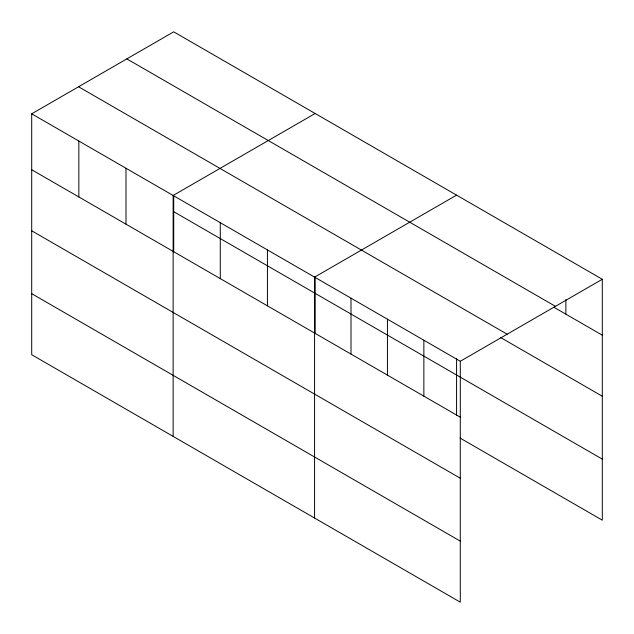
<?xml version="1.0" encoding="UTF-8"?>
<svg xmlns="http://www.w3.org/2000/svg" width="634" height="634" viewBox="0 0 634 634"><rect width="100%" height="100%" fill="white"/><g stroke="black" fill="none" stroke-linecap="round" stroke-linejoin="round"><path stroke-width="0.95" d="M31.7 113.819L460.292 361.261L460.292 602.173L31.7 354.723L31.7 113.819L173.708 31.827L602.3 279.277L602.3 520.181L459.967 438.007M315.138 113.486L173.137 195.47L173.137 436.382M456.575 195.145L314.575 277.129L314.575 518.033M460.292 361.261L602.3 279.277M126.84 58.883L555.439 306.333M554.005 307.316L602.3 335.196M78.561 86.763L507.16 334.205M500.63 337.55L602.3 396.242M173.708 211.693L602.3 459.135M31.7 169.738L460.292 417.18M31.7 230.784L460.292 478.226M31.7 293.677L460.292 541.127M565.869 299.446L565.869 314.163M456.575 358.297L456.575 415.373M423.861 340.228L423.861 396.147M387.437 319.195L387.437 375.114M351.006 298.162L351.006 354.081M315.138 276.646L315.138 333.714M267.429 249.915L267.429 305.834M220.283 222.692L220.283 278.611M173.708 195.969L173.708 252.063M125.992 168.256L125.992 224.174M78.846 141.033L78.846 196.952"/></g></svg>
